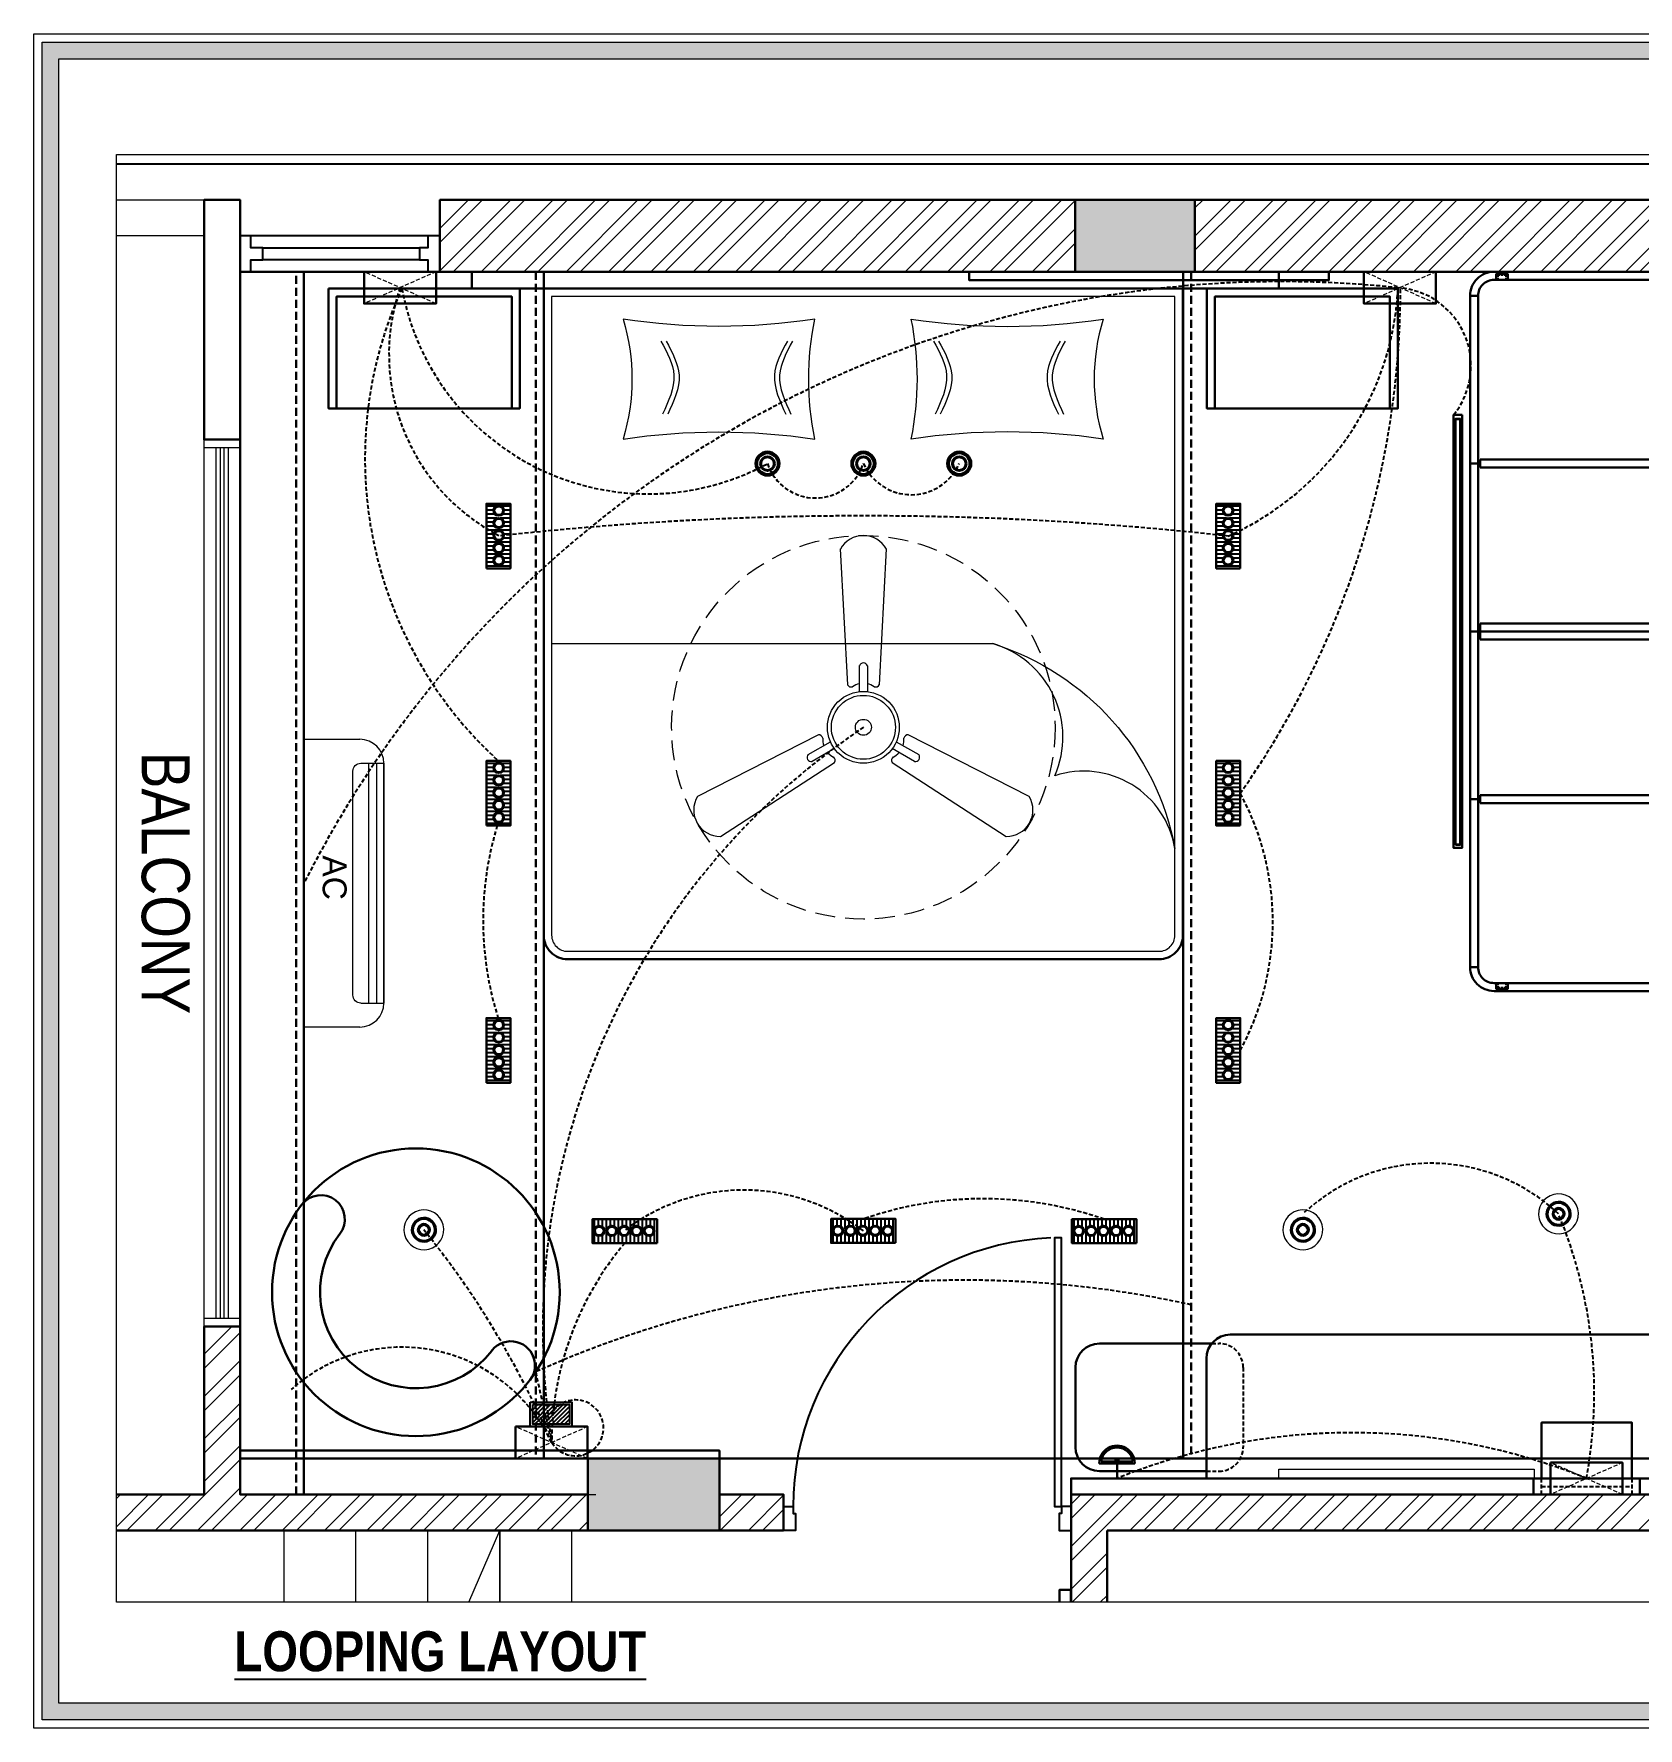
# Model space of a CAD drawing. Header units: millimetres. Extents: x 56222 to 3066687, y -650199 to -121287.
# Drawn here: x 132280.5 to 132481.3, y -184313.9 to -184101.9 of the extents above; entities that cross this region are included whole.
import ezdxf

# ---------------------------------------------------------------- set-up
doc = ezdxf.new("R2010")
doc.units = ezdxf.units.MM
doc.header["$MEASUREMENT"] = 0
for name, pattern in [('ACAD_ISO02W100', [15, 12, -3]), ('DASHED', [0.75, 0.5, -0.25]), ('DASHED2', [0.375, 0.25, -0.125]), ('DASHEDX2', [1.5, 1, -0.5])]:
    doc.linetypes.add(name, pattern=pattern)
for name, color, linetype in [('09ELECTRICAL', 5, 'Continuous'), ('AR DOOR', 40, 'Continuous'), ('AR ELE-5', 134, 'Continuous'), ('AR HATCH-7', 7, 'Continuous')]:
    doc.layers.add(name, color=color, linetype=linetype)
for name, color, linetype, lineweight in [('COLUMN', 1, 'Continuous', 30), ('dim05', 1, 'Continuous', 13), ('Dimension', 10, 'DASHEDX2', 20), ('el', 7, 'Continuous', 20), ('ELEC-wires', 1, 'DASHED2', 13), ('Electrical', 84, 'Continuous', 30), ('ELEVATION', 250, 'Continuous', 9), ('ELEVATION ( SPIRAL STAIR )', 250, 'Continuous', 9), ('FIRST FLOOR', 7, 'Continuous', 9), ('FIRST FLOOR ( DW_RAIL )', 7, 'Continuous', 9), ('FIRST FLOOR ( TEXT )', 7, 'Continuous', 9), ('FIRST FLOOR_( PLine )_', 251, 'Continuous', 30), ('FIRST FLOOR_( STAIR )', 251, 'Continuous', 9), ('FURNITURE', 32, 'Continuous', 9), ('GF FALSE CEILING', 6, 'Continuous', 35), ('Labelling', 1, 'Continuous', 25), ('Looping', 10, 'Continuous', 25), ('Text', 7, 'Continuous', 15), ('XX~SLAB ( BEAM )~ ( DIM )', 7, 'Continuous', 9)]:
    doc.layers.add(name, color=color, linetype=linetype, lineweight=lineweight)
doc.layers.add('XX~SLAB ( PLINE )', color=251, linetype='Continuous', plot=False)
doc.styles.add('KATHA', font='swissc.ttf')
doc.styles.add('style4', font='ARIALN.TTF')
doc.styles.add('TEXT', font='eurr____.ttf')
pattern_1 = [(180, (111369.31973, -197159.96217), (-4e-16, -0.5), [])]
pattern_2 = [(180, (111369.31973, -197192.1487), (-4e-16, -0.5), [])]
pattern_3 = [(180, (111369.31973, -197224.3352), (-4e-16, -0.5), [])]

# ---------------------------------------------------------------- blocks, each defined once
blk = doc.blocks.new('*U18')
for points in [[(0, 0), (0, 1120), (-30, 1120), (-30, 0)], [(40, 0), (0, 0), (0, -30), (-10, -30), (-10, -100), (40, -100)], [(-1160, 0), (-1120, 0), (-1120, -30), (-1110, -30), (-1110, -100), (-1160, -100)]]:
    blk.add_lwpolyline(points, close=True)
at = {"layer": 'AR ELE-5', "linetype": 'ByBlock', "ltscale": 15}
blk.add_arc((1.6, -0.7), 1121.6, 92.37301, 179.96526, dxfattribs=at)
blk = doc.blocks.new('MASTER')
at = {"layer": 'ELEVATION ( SPIRAL STAIR )', "color": 9, "true_color": 0xc7c8ca}
blk.add_lwpolyline([(131511.15, -184212.79), (131511.15, -184213.94), (131479.19, -184213.94), (131479.19, -184212.79)], close=True, dxfattribs=at)
at = {"layer": 'FURNITURE', "color": 9, "lineweight": 30, "true_color": 0xc7c8ca}
for p, q in [((131357.19, -184215.94), (131357.19, -184062.94)), ((131504.12, -184065.94), (131503.12, -184065.94)), ((131504.12, -184086.94), (131503.12, -184086.94)), ((131504.37, -184086.44), (131529.19, -184086.44)), ((131504.37, -184087.44), (131504.37, -184086.44)), ((131504.37, -184087.44), (131529.19, -184087.44)), ((131504.37, -184106.94), (131529.19, -184106.94)), ((131504.37, -184108.94), (131504.37, -184106.94)), ((131504.12, -184107.94), (131503.12, -184107.94)), ((131504.37, -184107.94), (131530.19, -184107.94)), ((131504.37, -184108.94), (131529.19, -184108.94)), ((131504.37, -184128.44), (131529.19, -184128.44)), ((131504.37, -184129.44), (131504.37, -184128.44)), ((131504.12, -184128.94), (131503.12, -184128.94)), ((131504.37, -184129.44), (131529.19, -184129.44)), ((131504.12, -184149.94), (131503.12, -184149.94)), ((131528.69, -184195.94), (131473.12, -184195.94)), ((131456.74, -184197.05), (131470.79, -184197.05)), ((131453.74, -184210.02), (131453.74, -184200.05)), ((131470.12, -184198.94), (131470.12, -184213.94)), ((131470.12, -184213.02), (131456.74, -184213.02))]:
    blk.add_line(p, q, dxfattribs=at)
at = {"layer": 'FURNITURE', "color": 9, "true_color": 0xc7c8ca}
blk.add_line((131388.19, -184109.47), (131443.39, -184109.47), dxfattribs=at)
at = {"layer": 'FURNITURE', "color": 9, "linetype": 'DASHED', "lineweight": 25, "true_color": 0xc7c8ca}
for p, q in [((131470.79, -184197.05), (131471.73, -184197.05)), ((131474.73, -184200.05), (131474.73, -184210.02))]:
    blk.add_line(p, q, dxfattribs=at)
at = {"layer": 'FURNITURE', "linetype": 'DASHED', "lineweight": 25}
blk.add_line((131470.12, -184213.02), (131471.73, -184213.02), dxfattribs=at)
at = {"layer": 'FURNITURE', "color": 9, "lineweight": 30, "true_color": 0xc7c8ca}
for points in [[(131378.19, -184065.04), (131479.19, -184065.04), (131479.19, -184062.94), (131378.19, -184062.94)], [(131440.44, -184062.94), (131485.44, -184062.94), (131485.44, -184063.99), (131440.44, -184063.99)], [(131360.28, -184065.04), (131384.19, -184065.04), (131384.19, -184080.03), (131360.28, -184080.03)], [(131470.19, -184065.04), (131494.1, -184065.04), (131494.1, -184080.03), (131470.19, -184080.03)], [(131528.69, -184213.94), (131453.19, -184213.94), (131453.19, -184215.94), (131530.19, -184215.94), (131530.19, -184213.94), (131530.19, -184213.94), (131530.19, -184152.94), (131528.69, -184152.94)], [(131409.19, -184211.44), (131349.19, -184211.44), (131349.19, -184210.44), (131409.19, -184210.44)], [(131511.08, -184213.94), (131524.38, -184213.94), (131524.38, -184215.94), (131511.08, -184215.94)]]:
    blk.add_lwpolyline(points, close=True, dxfattribs=at)
for points in [[(131503.12, -184065.94), (131503.12, -184149.94, 0.414214), (131506.12, -184152.94), (131530.19, -184152.94), (131530.19, -184062.94), (131506.12, -184062.94, 0.414214)], [(131390.19, -184148.97), (131464.19, -184148.97, 0.414214), (131467.19, -184145.97), (131467.19, -184065.04), (131387.19, -184065.04), (131387.19, -184145.97, 0.414214)]]:
    blk.add_lwpolyline(points, format="xyb", close=True, dxfattribs=at)
blk.add_lwpolyline([(131529.19, -184106.94), (131529.19, -184063.94), (131506.12, -184063.94, 0.414214), (131504.12, -184065.94), (131504.12, -184149.94, 0.414214), (131506.12, -184151.94), (131529.19, -184151.94), (131529.19, -184108.94)], format="xyb", dxfattribs=at)
for points in [[(131361.28, -184080.03), (131361.28, -184066.04), (131383.19, -184066.04), (131383.19, -184080.03)], [(131471.19, -184080.03), (131471.19, -184066.04), (131493.1, -184066.04), (131493.1, -184080.03)], [(131523.38, -184213.94), (131523.38, -184206.94), (131512.08, -184206.94), (131512.08, -184213.94)]]:
    blk.add_lwpolyline(points, dxfattribs=at)
at = {"layer": 'FURNITURE', "color": 9, "true_color": 0xc7c8ca}
for points in [[(131390.19, -184147.97), (131464.19, -184147.97, 0.414214), (131466.19, -184145.97), (131466.19, -184066.04), (131388.19, -184066.04), (131388.19, -184145.97, 0.414214)], [(131451.18, -184125.99, 0.451075), (131443.39, -184109.47, -0.277658), (131466.19, -184135.11, 0.459377), (131451.18, -184125.99)]]:
    blk.add_lwpolyline(points, format="xyb", close=True, dxfattribs=at)
at = {"layer": 'FURNITURE', "color": 9, "true_color": 0xc7c8ca, "elevation": -0.01}
for points in [[(131421.12, -184083.86, -0.100586), (131421.12, -184068.86, -0.075726), (131397.12, -184068.86, -0.148967), (131397.12, -184083.86, -0.074116)], [(131433.2, -184083.86, 0.100586), (131433.2, -184068.86, 0.075726), (131457.2, -184068.86, 0.148967), (131457.2, -184083.86, 0.074116)]]:
    blk.add_lwpolyline(points, format="xyb", close=True, dxfattribs=at)
at = {"layer": 'FURNITURE', "color": 9, "linetype": 'DASHED', "lineweight": 25, "true_color": 0xc7c8ca}
blk.add_lwpolyline([(131512.08, -184213.94), (131523.38, -184213.94), (131523.38, -184215.94), (131512.08, -184215.94)], close=True, dxfattribs=at)
blk.add_lwpolyline([(131512.08, -184214.94), (131523.38, -184214.94)], dxfattribs=at)
at = {"layer": 'FURNITURE', "color": 9, "lineweight": 30, "true_color": 0xc7c8ca}
blk.add_circle((131371.2, -184190.64), 18, dxfattribs=at)
blk.add_circle((131371.2, -184190.64), 18, dxfattribs=at)
for centre, radius, start, end in [((131359.31, -184181.49), 3, 322.4256, 142.4256), ((131371.2, -184190.64), 12, 142.4256, 322.4256), ((131473.12, -184198.94), 3, 90, 180), ((131383.08, -184199.79), 3.02, 314.8302, 148.621), ((131456.74, -184200.05), 3, 90, 180), ((131456.74, -184210.02), 3, 180, 270)]:
    blk.add_arc(centre, radius, start, end, dxfattribs=at)
at = {"layer": 'FURNITURE', "color": 9, "linetype": 'DASHED', "lineweight": 25, "true_color": 0xc7c8ca}
for centre, start, end in [((131471.73, -184200.05), 0, 90), ((131471.73, -184210.02), 270, 0)]:
    blk.add_arc(centre, 3, start, end, dxfattribs=at)
at = {"layer": 'FURNITURE', "color": 9, "true_color": 0xc7c8ca}
for points in [[(131401.86, -184071.6, -0.01), (131402.63, -184073.02, -0.01), (131404.27, -184076.01, -0.01), (131402.82, -184079.13, -0.01), (131402.07, -184080.77, -0.01)], [(131402.51, -184071.6, -0.01), (131403.28, -184073.02, -0.01), (131404.91, -184076.01, -0.01), (131403.47, -184079.13, -0.01), (131402.71, -184080.77, -0.01)], [(131417.7, -184071.6, -0.01), (131416.93, -184073.02, -0.01), (131415.3, -184076.01, -0.01), (131416.74, -184079.13, -0.01), (131417.49, -184080.77, -0.01)], [(131418.34, -184071.6, -0.01), (131417.57, -184073.02, -0.01), (131415.94, -184076.01, -0.01), (131417.38, -184079.13, -0.01), (131418.14, -184080.77, -0.01)], [(131435.98, -184071.6, -0.01), (131436.75, -184073.02, -0.01), (131438.38, -184076.01, -0.01), (131436.94, -184079.13, -0.01), (131436.18, -184080.77, -0.01)], [(131436.62, -184071.6, -0.01), (131437.4, -184073.02, -0.01), (131439.03, -184076.01, -0.01), (131437.59, -184079.13, -0.01), (131436.83, -184080.77, -0.01)], [(131451.82, -184071.6, -0.01), (131451.04, -184073.02, -0.01), (131449.41, -184076.01, -0.01), (131450.85, -184079.13, -0.01), (131451.61, -184080.77, -0.01)], [(131452.46, -184071.6, -0.01), (131451.69, -184073.02, -0.01), (131450.06, -184076.01, -0.01), (131451.5, -184079.13, -0.01), (131452.26, -184080.77, -0.01)]]:
    blk.add_open_spline(points, degree=3, knots=[0, 0, 0, 0, 4.577917, 9.671137, 9.671137, 9.671137, 9.671137], dxfattribs=at)
blk = doc.blocks.new('6616')
at = {"color": 242, "linetype": 'DASHED', "true_color": 0xcd2027}
for p, q in [((386784.79, -36915.77), (386775.78, -36911.78)), ((386784.79, -36911.78), (386775.78, -36915.77))]:
    blk.add_line(p, q, dxfattribs=at)
at = {"layer": 'ELEC-wires', "color": 5, "linetype": 'ByBlock', "lineweight": 30, "ltscale": 4}
blk.add_lwpolyline([(386775.78, -36911.78), (386784.79, -36911.78), (386784.79, -36915.77), (386775.78, -36915.77)], close=True, dxfattribs=at)
blk = doc.blocks.new('FLOOR LT.')
at = {"layer": '09ELECTRICAL'}
h = blk.add_hatch(dxfattribs=at)
h.set_pattern_fill('ANSI31', color=256, scale=6.05916, angle=180, style=0)
h.set_pattern_definition([(225, (8190.6031, -14293.93296), (0.535559115, -0.535559115), [])])
h.paths.add_polyline_path([(0.56, -5.52), (-8.83, -5.52), (-8.83, -0.49), (0.56, -0.49)])
for points in [[(1.17, -6.13), (-9.43, -6.13), (-9.43, 0.12), (1.17, 0.12)], [(0.56, -5.52), (-8.83, -5.52), (-8.83, -0.49), (0.56, -0.49)]]:
    blk.add_lwpolyline(points, close=True, dxfattribs=at)
blk = doc.blocks.new('ac paln')
at = {"layer": 'Electrical', "lineweight": 15}
for p, q in [((389238.69, -37646.36), (389238.69, -37610.34)), ((389238.69, -37610.34), (389245.67, -37610.34)), ((389245.81, -37613.35), (389248.68, -37613.35)), ((389246.82, -37643.35), (389246.82, -37613.35)), ((389247.82, -37643.35), (389247.82, -37613.35)), ((389248.68, -37613.35), (389248.68, -37643.35)), ((389248.68, -37643.35), (389248.68, -37613.35)), ((389244.81, -37642.35), (389244.81, -37614.35)), ((389245.81, -37643.35), (389248.68, -37643.35)), ((389248.68, -37643.35), (389248.68, -37643.35)), ((389245.67, -37646.36), (389238.69, -37646.36))]:
    blk.add_line(p, q, dxfattribs=at)
for centre, start, end in [((389245.67, -37613.35), 0, 90), ((389245.67, -37643.35), 270, 0)]:
    blk.add_arc(centre, 3.01, start, end, dxfattribs=at)
at = {"layer": 'Electrical', "lineweight": 15, "extrusion": (0, 0, -1)}
for centre, start_param, end_param in [((389245.81, -37614.35), -0.785398, 0.785398), ((389245.81, -37642.35), 3.926991, 5.497787)]:
    blk.add_ellipse(centre, major_axis=(-0.71, 0.71), ratio=1, start_param=start_param, end_param=end_param, dxfattribs=at)
at = {"layer": 'Text', "style": 'TEXT'}
blk.add_text('AC', height=3, rotation=270, dxfattribs=at).set_placement((389241.02, -37624.87))
blk = doc.blocks.new('A$C2E9001B6')
at = {"layer": 'Electrical', "ltscale": 10}
for p, q in [((0, 5), (5.83, 5)), ((0.21, 2.71), (5.62, 2.71)), ((2.92, 2.71), (2.92, 5)), ((0.51, 2.42), (5.32, 2.42))]:
    blk.add_line(p, q, dxfattribs=at)
at = {"layer": 'Electrical', "ltscale": 10, "extrusion": (0, 0, -1)}
for centre, major_axis, start_param, end_param in [((2.92, 2.71), (-1.91, 1.91), 2.356194, 5.497787), ((2.92, 2.71), (1.71, 1.71), 0.902965, 3.809424), ((2.92, 2.43), (-0.223, 0.223), 2.378522, 5.47546)]:
    blk.add_ellipse(centre, major_axis=major_axis, ratio=1, start_param=start_param, end_param=end_param, dxfattribs=at)
blk = doc.blocks.new('asaasd')
at = {"layer": 'Electrical', "color": 5, "lineweight": 5, "ltscale": 8}
blk.add_ellipse((4539.27, 3683.15), major_axis=(1.69, -1.84), ratio=1, start_param=-0.785398, end_param=5.497787, dxfattribs=at)
at = {"layer": 'Electrical', "color": 5, "ltscale": 8}
for major_axis, start_param, end_param in [((1.02, -1.1), -0.785398, 5.497787), ((-1.01, -0.93), 0.785398, 7.068583), ((-0.544, -0.501), 0.785398, 7.068583), ((-0.453, -0.417), 0.785398, 7.068583)]:
    blk.add_ellipse((4539.27, 3683.15), major_axis=major_axis, ratio=1, start_param=start_param, end_param=end_param, dxfattribs=at)

msp = doc.modelspace()

# ---------------------------------------------------------------- hatches: boundary and pattern name
at = {"layer": 'AR HATCH-7', "lineweight": 9, "true_color": 0x939598}
h = msp.add_hatch(dxfattribs=at)
h.set_pattern_fill('ANSI32', color=252, scale=10)
h.set_pattern_definition([(45, (1257.8727, -904.875), (-2.65165043, 2.65165043), []), (45, (1259.6404, -904.875), (-2.65165043, 2.65165043), [])])
h.paths.add_polyline_path([(132491.83, -184268.16), (132487.33, -184268.16), (132487.33, -184282.66), (132487.33, -184284.66), (132410.33, -184284.66), (132410.33, -184298.15), (132414.83, -184298.15), (132414.83, -184289.16), (132487.33, -184289.16), (132487.33, -184298.15), (132491.83, -184298.15), (132491.83, -184289.16)])
h.paths.add_polyline_path([(132410.83, -184122.66), (132331.33, -184122.66), (132331.33, -184131.66), (132410.83, -184131.66)])
h.paths.add_polyline_path([(132491.83, -184122.66), (132487.33, -184122.66), (132425.83, -184122.66), (132425.83, -184131.66), (132442.57, -184131.66), (132487.33, -184131.66), (132487.33, -184221.66), (132487.33, -184224.66), (132489.83, -184224.66), (132491.83, -184224.66)])
h.paths.add_polyline_path([(132491.83, -184253.16), (132491.83, -184252.66), (132487.33, -184252.66), (132487.33, -184268.16), (132491.83, -184268.16)])
h.paths.add_polyline_path([(132306.33, -184263.66), (132301.83, -184263.66), (132301.83, -184284.66), (132290.85, -184284.66), (132290.85, -184289.16), (132349.83, -184289.16), (132349.83, -184284.66), (132306.33, -184284.66)])
h.paths.add_polyline_path([(132350.83, -184284.66), (132350.83, -184289.16)], flags=17)
h.paths.add_polyline_path([(132366.33, -184284.66), (132366.33, -184289.16), (132374.33, -184289.16), (132374.33, -184286.16), (132374.33, -184284.66)])
at = {"layer": 'AR HATCH-7', "lineweight": 15, "true_color": 0x939598}
h = msp.add_hatch(dxfattribs=at)
h.set_pattern_fill('AR-CONC', color=252, angle=45)
h.set_pattern_definition([(95, (1257.8727, -68.716), (5.51551999, 4.62807079), [0.75, -8.25]), (40, (1257.873, -68.716), (-6.29992167, 4.3376815), [0.6, -6.6]), (145.4514445, (1258.332, -68.3305), (-0.78440164, 8.96575221), [0.63740192, -7.01142112]), (91.1842, (1256.4584, -67.302), (8.71693388, 6.37613776), [1.125, -12.375]), (141.6356355, (1257.185, -66.771), (-0.2790007, 13.4971167), [0.9561034, -10.5171376]), (36.184164, (1256.458, -67.302), (-0.2790007, 13.4971167), [0.9, -9.9]), (66, (1257.519, -66.9484), (7.06771572, 1.37382476), [0.75, -8.25]), (11, (1257.519, -66.9484), (-3.40708593, 6.84808435), [0.6, -6.6]), (116.4514447, (1258.108, -66.834), (3.66062975, 8.22190906), [0.6374019, -7.01142112]), (82.5, (1257.8727, -68.7162), (-2.267931853, 2.439898176), [0, -6.52, 0, -6.7, 0, -6.625]), (52.5, (1257.8727, -68.716), (-0.92872942, 4.6490945), [0, -3.82, 0, -6.37, 0, -2.525]), (12.5, (1256.2958, -70.293), (3.934181673, 3.615207618), [0, -2.5, 0, -7.8, 0, -10.35]), (2.5, (1255.5887, -71), (3.41589983, 4.83159807), [0, -3.25, 0, -5.18, 0, -7.35])])
h.paths.add_polyline_path([(132366.33, -184280.16), (132349.83, -184280.16), (132349.83, -184289.16), (132366.33, -184289.16)])
h.paths.add_polyline_path([(132425.83, -184122.66), (132410.83, -184122.66), (132410.83, -184131.66), (132425.83, -184131.66)])
at = {"layer": 'Dimension', "linetype": 'Continuous', "true_color": 0xd39e00}
h = msp.add_hatch(color=42, dxfattribs=at)
h.paths.add_polyline_path([(132281.57, -184102.93), (132281.57, -184312.85), (132579.81, -184312.85), (132579.81, -184102.93)])
h.paths.add_polyline_path([(132283.66, -184105.02), (132577.71, -184105.02), (132577.71, -184310.76), (132283.66, -184310.76)], flags=16)
at = {"layer": 'Electrical', "lineweight": 25, "true_color": 0x000000}
h = msp.add_hatch(dxfattribs=at)
h.set_pattern_fill('ANSI31', color=18, scale=4, angle=135)
h.set_pattern_definition(pattern_1)
h.paths.add_polyline_path([(132337.16, -184166.44), (132338.21, -184167.31, -0.675401), (132339.35, -184167.77, -0.15536), (132339.23, -184168.15), (132339.98, -184168.77), (132340.16, -184168.77), (132340.16, -184160.68), (132337.16, -184160.68)])
h.paths.add_polyline_path([(132338.02, -184161.54, -1), (132339.35, -184161.54, -1)], flags=16)
h.paths.add_polyline_path([(132339.35, -184163.1, -1), (132338.02, -184163.1, -1)], flags=16)
h.paths.add_polyline_path([(132338.16, -184161.54, -1), (132339.22, -184161.54, -1)], flags=0)
h.paths.add_polyline_path([(132339.22, -184163.1, -1), (132338.16, -184163.1, -1)], flags=0)
h.paths.add_polyline_path([(132339.35, -184164.66, -1), (132338.02, -184164.66, -1)], flags=16)
h.paths.add_polyline_path([(132339.22, -184164.66, -1), (132338.16, -184164.66, -1)], flags=0)
h.paths.add_polyline_path([(132339.35, -184166.21, -1), (132338.02, -184166.21, -1)], flags=16)
h.paths.add_polyline_path([(132339.22, -184166.21, -1), (132338.16, -184166.21, -1)], flags=0)
h.paths.add_polyline_path([(132338.21, -184167.31), (132337.16, -184166.44), (132337.16, -184168.77), (132339.98, -184168.77), (132339.23, -184168.15, -0.731062), (132338.02, -184167.77, -0.193744)], flags=17)
h = msp.add_hatch(dxfattribs=at)
h.set_pattern_fill('ANSI31', color=18, scale=4, angle=135)
h.set_pattern_definition(pattern_1)
h.paths.add_polyline_path([(132431.49, -184166.44), (132430.44, -184167.31, 0.675401), (132429.3, -184167.77, 0.15536), (132429.43, -184168.15), (132428.68, -184168.77), (132428.49, -184168.77), (132428.49, -184160.68), (132431.49, -184160.68)])
h.paths.add_polyline_path([(132430.63, -184161.54, 1), (132429.3, -184161.54, 1)], flags=16)
h.paths.add_polyline_path([(132429.3, -184163.1, 1), (132430.63, -184163.1, 1)], flags=16)
h.paths.add_polyline_path([(132430.5, -184161.54, 1), (132429.44, -184161.54, 1)], flags=0)
h.paths.add_polyline_path([(132429.44, -184163.1, 1), (132430.5, -184163.1, 1)], flags=0)
h.paths.add_polyline_path([(132429.3, -184164.66, 1), (132430.63, -184164.66, 1)], flags=16)
h.paths.add_polyline_path([(132429.44, -184164.66, 1), (132430.5, -184164.66, 1)], flags=0)
h.paths.add_polyline_path([(132429.3, -184166.21, 1), (132430.63, -184166.21, 1)], flags=16)
h.paths.add_polyline_path([(132429.44, -184166.21, 1), (132430.5, -184166.21, 1)], flags=0)
h.paths.add_polyline_path([(132430.44, -184167.31), (132431.49, -184166.44), (132431.49, -184168.77), (132428.68, -184168.77), (132429.43, -184168.15, 0.731062), (132430.63, -184167.77, 0.193744)], flags=17)
h = msp.add_hatch(dxfattribs=at)
h.set_pattern_fill('ANSI31', color=18, scale=4, angle=135)
h.set_pattern_definition(pattern_2)
h.paths.add_polyline_path([(132337.16, -184198.63), (132338.21, -184199.49, -0.675401), (132339.35, -184199.95, -0.15536), (132339.23, -184200.34), (132339.98, -184200.96), (132340.16, -184200.96), (132340.16, -184192.87), (132337.16, -184192.87)])
h.paths.add_polyline_path([(132338.02, -184193.73, -1), (132339.35, -184193.73, -1)], flags=16)
h.paths.add_polyline_path([(132339.35, -184195.29, -1), (132338.02, -184195.29, -1)], flags=16)
h.paths.add_polyline_path([(132338.16, -184193.73, -1), (132339.22, -184193.73, -1)], flags=0)
h.paths.add_polyline_path([(132339.22, -184195.29, -1), (132338.16, -184195.29, -1)], flags=0)
h.paths.add_polyline_path([(132339.35, -184196.84, -1), (132338.02, -184196.84, -1)], flags=16)
h.paths.add_polyline_path([(132339.22, -184196.84, -1), (132338.16, -184196.84, -1)], flags=0)
h.paths.add_polyline_path([(132339.35, -184198.4, -1), (132338.02, -184198.4, -1)], flags=16)
h.paths.add_polyline_path([(132339.22, -184198.4, -1), (132338.16, -184198.4, -1)], flags=0)
h.paths.add_polyline_path([(132338.21, -184199.49), (132337.16, -184198.63), (132337.16, -184200.96), (132339.98, -184200.96), (132339.23, -184200.34, -0.731062), (132338.02, -184199.95, -0.193744)], flags=17)
h = msp.add_hatch(dxfattribs=at)
h.set_pattern_fill('ANSI31', color=18, scale=4, angle=135)
h.set_pattern_definition(pattern_2)
h.paths.add_polyline_path([(132431.49, -184198.63), (132430.44, -184199.49, 0.675401), (132429.3, -184199.95, 0.15536), (132429.43, -184200.34), (132428.68, -184200.96), (132428.49, -184200.96), (132428.49, -184192.87), (132431.49, -184192.87)])
h.paths.add_polyline_path([(132430.63, -184193.73, 1), (132429.3, -184193.73, 1)], flags=16)
h.paths.add_polyline_path([(132429.3, -184195.29, 1), (132430.63, -184195.29, 1)], flags=16)
h.paths.add_polyline_path([(132430.5, -184193.73, 1), (132429.44, -184193.73, 1)], flags=0)
h.paths.add_polyline_path([(132429.44, -184195.29, 1), (132430.5, -184195.29, 1)], flags=0)
h.paths.add_polyline_path([(132429.3, -184196.84, 1), (132430.63, -184196.84, 1)], flags=16)
h.paths.add_polyline_path([(132429.44, -184196.84, 1), (132430.5, -184196.84, 1)], flags=0)
h.paths.add_polyline_path([(132429.3, -184198.4, 1), (132430.63, -184198.4, 1)], flags=16)
h.paths.add_polyline_path([(132429.44, -184198.4, 1), (132430.5, -184198.4, 1)], flags=0)
h.paths.add_polyline_path([(132430.44, -184199.49), (132431.49, -184198.63), (132431.49, -184200.96), (132428.68, -184200.96), (132429.43, -184200.34, 0.731062), (132430.63, -184199.95, 0.193744)], flags=17)
h = msp.add_hatch(dxfattribs=at)
h.set_pattern_fill('ANSI31', color=18, scale=4, angle=135)
h.set_pattern_definition(pattern_3)
h.paths.add_polyline_path([(132337.16, -184230.81), (132338.21, -184231.68, -0.675401), (132339.35, -184232.14, -0.15536), (132339.23, -184232.52), (132339.98, -184233.14), (132340.16, -184233.14), (132340.16, -184225.05), (132337.16, -184225.05)])
h.paths.add_polyline_path([(132338.02, -184225.92, -1), (132339.35, -184225.92, -1)], flags=16)
h.paths.add_polyline_path([(132339.35, -184227.47, -1), (132338.02, -184227.47, -1)], flags=16)
h.paths.add_polyline_path([(132338.16, -184225.92, -1), (132339.22, -184225.92, -1)], flags=0)
h.paths.add_polyline_path([(132339.22, -184227.47, -1), (132338.16, -184227.47, -1)], flags=0)
h.paths.add_polyline_path([(132339.35, -184229.03, -1), (132338.02, -184229.03, -1)], flags=16)
h.paths.add_polyline_path([(132339.22, -184229.03, -1), (132338.16, -184229.03, -1)], flags=0)
h.paths.add_polyline_path([(132339.35, -184230.58, -1), (132338.02, -184230.58, -1)], flags=16)
h.paths.add_polyline_path([(132339.22, -184230.58, -1), (132338.16, -184230.58, -1)], flags=0)
h.paths.add_polyline_path([(132338.21, -184231.68), (132337.16, -184230.81), (132337.16, -184233.14), (132339.98, -184233.14), (132339.23, -184232.52, -0.731062), (132338.02, -184232.14, -0.193744)], flags=17)
h = msp.add_hatch(dxfattribs=at)
h.set_pattern_fill('ANSI31', color=18, scale=4, angle=135)
h.set_pattern_definition(pattern_3)
h.paths.add_polyline_path([(132431.49, -184230.81), (132430.44, -184231.68, 0.675401), (132429.3, -184232.14, 0.15536), (132429.43, -184232.52), (132428.68, -184233.14), (132428.49, -184233.14), (132428.49, -184225.05), (132431.49, -184225.05)])
h.paths.add_polyline_path([(132430.63, -184225.92, 1), (132429.3, -184225.92, 1)], flags=16)
h.paths.add_polyline_path([(132429.3, -184227.47, 1), (132430.63, -184227.47, 1)], flags=16)
h.paths.add_polyline_path([(132430.5, -184225.92, 1), (132429.44, -184225.92, 1)], flags=0)
h.paths.add_polyline_path([(132429.44, -184227.47, 1), (132430.5, -184227.47, 1)], flags=0)
h.paths.add_polyline_path([(132429.3, -184229.03, 1), (132430.63, -184229.03, 1)], flags=16)
h.paths.add_polyline_path([(132429.44, -184229.03, 1), (132430.5, -184229.03, 1)], flags=0)
h.paths.add_polyline_path([(132429.3, -184230.58, 1), (132430.63, -184230.58, 1)], flags=16)
h.paths.add_polyline_path([(132429.44, -184230.58, 1), (132430.5, -184230.58, 1)], flags=0)
h.paths.add_polyline_path([(132430.44, -184231.68), (132431.49, -184230.81), (132431.49, -184233.14), (132428.68, -184233.14), (132429.43, -184232.52, 0.731062), (132430.63, -184232.14, 0.193744)], flags=17)
h = msp.add_hatch(dxfattribs=at)
h.set_pattern_fill('ANSI31', color=18, scale=4, angle=225)
h.set_pattern_definition([(270, (145349.70097, -205221.0498), (0.5, -5e-16), [])])
h.paths.add_polyline_path([(132356.18, -184253.21), (132357.05, -184252.16, -0.675401), (132357.51, -184251.02, -0.15536), (132357.89, -184251.14), (132358.51, -184250.39), (132358.51, -184250.21), (132350.42, -184250.21), (132350.42, -184253.21)])
h.paths.add_polyline_path([(132351.28, -184252.35, -1), (132351.28, -184251.02, -1)], flags=16)
h.paths.add_polyline_path([(132352.84, -184251.02, -1), (132352.84, -184252.35, -1)], flags=16)
h.paths.add_polyline_path([(132351.28, -184252.21, -1), (132351.28, -184251.15, -1)], flags=0)
h.paths.add_polyline_path([(132352.84, -184251.15, -1), (132352.84, -184252.21, -1)], flags=0)
h.paths.add_polyline_path([(132354.39, -184251.02, -1), (132354.39, -184252.35, -1)], flags=16)
h.paths.add_polyline_path([(132354.39, -184251.15, -1), (132354.39, -184252.21, -1)], flags=0)
h.paths.add_polyline_path([(132355.95, -184251.02, -1), (132355.95, -184252.35, -1)], flags=16)
h.paths.add_polyline_path([(132355.95, -184251.15, -1), (132355.95, -184252.21, -1)], flags=0)
h.paths.add_polyline_path([(132357.05, -184252.16), (132356.18, -184253.21), (132358.51, -184253.21), (132358.51, -184250.39), (132357.89, -184251.14, -0.731062), (132357.51, -184252.35, -0.193744)], flags=17)
h = msp.add_hatch(dxfattribs=at)
h.set_pattern_fill('ANSI31', color=18, scale=4, angle=225)
h.set_pattern_definition([(270, (145379.56277, -205221.0222), (0.5, -5e-16), [])])
h.paths.add_polyline_path([(132386.04, -184253.18), (132386.91, -184252.13, -0.675401), (132387.37, -184250.99, -0.15536), (132387.75, -184251.12), (132388.37, -184250.37), (132388.37, -184250.18), (132380.28, -184250.18), (132380.28, -184253.18)])
h.paths.add_polyline_path([(132381.15, -184252.32, -1), (132381.15, -184250.99, -1)], flags=16)
h.paths.add_polyline_path([(132382.7, -184250.99, -1), (132382.7, -184252.32, -1)], flags=16)
h.paths.add_polyline_path([(132381.15, -184252.19, -1), (132381.15, -184251.13, -1)], flags=0)
h.paths.add_polyline_path([(132382.7, -184251.13, -1), (132382.7, -184252.19, -1)], flags=0)
h.paths.add_polyline_path([(132384.26, -184250.99, -1), (132384.26, -184252.32, -1)], flags=16)
h.paths.add_polyline_path([(132384.26, -184251.13, -1), (132384.26, -184252.19, -1)], flags=0)
h.paths.add_polyline_path([(132385.81, -184250.99, -1), (132385.81, -184252.32, -1)], flags=16)
h.paths.add_polyline_path([(132385.81, -184251.13, -1), (132385.81, -184252.19, -1)], flags=0)
h.paths.add_polyline_path([(132386.91, -184252.13), (132386.04, -184253.18), (132388.37, -184253.18), (132388.37, -184250.37), (132387.75, -184251.12, -0.731062), (132387.37, -184252.32, -0.193744)], flags=17)
h = msp.add_hatch(dxfattribs=at)
h.set_pattern_fill('ANSI31', color=18, scale=4, angle=225)
h.set_pattern_definition([(270, (145409.70097, -205221.0498), (0.5, -5e-16), [])])
h.paths.add_polyline_path([(132416.18, -184253.21), (132417.05, -184252.16, -0.675401), (132417.51, -184251.02, -0.15536), (132417.89, -184251.14), (132418.51, -184250.39), (132418.51, -184250.21), (132410.42, -184250.21), (132410.42, -184253.21)])
h.paths.add_polyline_path([(132411.28, -184252.35, -1), (132411.28, -184251.02, -1)], flags=16)
h.paths.add_polyline_path([(132412.84, -184251.02, -1), (132412.84, -184252.35, -1)], flags=16)
h.paths.add_polyline_path([(132411.28, -184252.21, -1), (132411.28, -184251.15, -1)], flags=0)
h.paths.add_polyline_path([(132412.84, -184251.15, -1), (132412.84, -184252.21, -1)], flags=0)
h.paths.add_polyline_path([(132414.39, -184251.02, -1), (132414.39, -184252.35, -1)], flags=16)
h.paths.add_polyline_path([(132414.39, -184251.15, -1), (132414.39, -184252.21, -1)], flags=0)
h.paths.add_polyline_path([(132415.95, -184251.02, -1), (132415.95, -184252.35, -1)], flags=16)
h.paths.add_polyline_path([(132415.95, -184251.15, -1), (132415.95, -184252.21, -1)], flags=0)
h.paths.add_polyline_path([(132417.05, -184252.16), (132416.18, -184253.21), (132418.51, -184253.21), (132418.51, -184250.39), (132417.89, -184251.14, -0.731062), (132417.51, -184252.35, -0.193744)], flags=17)

# ---------------------------------------------------------------- linework, layer by layer
at = {"layer": 'COLUMN'}
for points in [[(132425.83, -184122.66), (132425.83, -184131.66), (132410.83, -184131.66), (132410.83, -184122.66)], [(132366.33, -184280.16), (132366.33, -184289.16), (132349.83, -184289.16), (132349.83, -184280.16)]]:
    msp.add_lwpolyline(points, close=True, dxfattribs=at)
at = {"layer": 'Dimension', "color": 42, "linetype": 'Continuous', "true_color": 0xd39e00}
for points in [[(132280.52, -184101.88), (132580.85, -184101.88), (132580.85, -184313.9), (132280.52, -184313.9)], [(132281.57, -184102.93), (132579.81, -184102.93), (132579.81, -184312.85), (132281.57, -184312.85)], [(132283.66, -184105.02), (132577.71, -184105.02), (132577.71, -184310.76), (132283.66, -184310.76)]]:
    msp.add_lwpolyline(points, close=True, dxfattribs=at)
at = {"layer": 'Electrical', "lineweight": 15, "ltscale": 20}
for p, q in [((132381.44, -184166.34), (132382.33, -184183.33)), ((132386.33, -184183.33), (132387.21, -184166.34)), ((132383.83, -184184.18), (132383.83, -184180.94)), ((132384.83, -184180.97), (132384.83, -184184.18)), ((132378.72, -184189.59), (132363.56, -184197.31)), ((132405.09, -184197.31), (132389.94, -184189.59)), ((132377.42, -184192.07), (132380.2, -184190.46)), ((132380.7, -184191.33), (132377.9, -184192.95)), ((132390.73, -184192.93), (132387.95, -184191.33)), ((132388.45, -184190.46), (132391.25, -184192.08)), ((132366.44, -184202.31), (132380.72, -184193.05)), ((132387.94, -184193.05), (132402.21, -184202.31))]:
    msp.add_line(p, q, dxfattribs=at)
at = {"layer": 'Electrical', "color": 7, "lineweight": 30}
msp.add_lwpolyline([(132459.25, -184149.55), (132459.25, -184203.76), (132458.19, -184203.76), (132458.19, -184149.55)], close=True, dxfattribs=at)
at = {"layer": 'Electrical', "color": 175, "lineweight": 30, "ltscale": 8, "true_color": 0x4554a5}
for points in [[(132458.42, -184203.36), (132459.04, -184203.36), (132459.04, -184150.07), (132458.42, -184150.07)], [(132458.44, -184203.34), (132459.02, -184203.34), (132459.02, -184150.08), (132458.44, -184150.08)]]:
    msp.add_lwpolyline(points, close=True, dxfattribs=at)
at = {"layer": 'Electrical', "color": 240, "true_color": 0xed1f24}
for points in [[(132337.16, -184168.77), (132337.16, -184160.68), (132340.16, -184160.68), (132340.16, -184168.77)], [(132431.49, -184168.77), (132431.49, -184160.68), (132428.49, -184160.68), (132428.49, -184168.77)], [(132337.16, -184200.96), (132337.16, -184192.87), (132340.16, -184192.87), (132340.16, -184200.96)], [(132431.49, -184200.96), (132431.49, -184192.87), (132428.49, -184192.87), (132428.49, -184200.96)], [(132337.16, -184233.14), (132337.16, -184225.05), (132340.16, -184225.05), (132340.16, -184233.14)], [(132431.49, -184233.14), (132431.49, -184225.05), (132428.49, -184225.05), (132428.49, -184233.14)], [(132358.51, -184253.21), (132350.42, -184253.21), (132350.42, -184250.21), (132358.51, -184250.21)], [(132388.37, -184253.18), (132380.28, -184253.18), (132380.28, -184250.18), (132388.37, -184250.18)], [(132418.51, -184253.21), (132410.42, -184253.21), (132410.42, -184250.21), (132418.51, -184250.21)]]:
    msp.add_lwpolyline(points, close=True, dxfattribs=at)
at = {"layer": 'Electrical', "color": 18, "ltscale": 8, "true_color": 0x000000}
for centre, radius in [((132372.33, -184155.66), 1.5), ((132384.33, -184155.66), 1.5), ((132396.33, -184155.66), 1.5), ((132372.33, -184155.66), 1.3), ((132372.33, -184155.66), 0.904), ((132372.33, -184155.66), 0.804), ((132384.33, -184155.66), 1.3), ((132384.33, -184155.66), 0.904), ((132384.33, -184155.66), 0.804), ((132396.33, -184155.66), 1.3), ((132396.33, -184155.66), 0.904), ((132396.33, -184155.66), 0.804)]:
    msp.add_circle(centre, radius, dxfattribs=at)
at = {"layer": 'Electrical', "color": 18, "lineweight": 25, "true_color": 0x000000}
for centre, radius in [((132338.69, -184161.54), 0.662), ((132338.69, -184163.1), 0.662), ((132338.69, -184161.54), 0.53), ((132338.69, -184163.1), 0.53), ((132429.97, -184161.54), 0.662), ((132429.97, -184163.1), 0.662), ((132429.97, -184161.54), 0.53), ((132429.97, -184163.1), 0.53), ((132338.69, -184164.66), 0.662), ((132338.69, -184164.66), 0.53), ((132429.97, -184164.66), 0.662), ((132429.97, -184164.66), 0.53), ((132338.69, -184166.21), 0.662), ((132338.69, -184166.21), 0.53), ((132429.97, -184166.21), 0.662), ((132429.97, -184166.21), 0.53), ((132338.69, -184167.77), 0.662), ((132338.69, -184167.77), 0.53), ((132429.97, -184167.77), 0.662), ((132429.97, -184167.77), 0.53), ((132338.69, -184193.73), 0.662), ((132338.69, -184193.73), 0.53), ((132429.97, -184193.73), 0.662), ((132429.97, -184193.73), 0.53), ((132338.69, -184195.29), 0.662), ((132338.69, -184196.84), 0.662), ((132338.69, -184195.29), 0.53), ((132338.69, -184196.84), 0.53), ((132429.97, -184195.29), 0.662), ((132429.97, -184196.84), 0.662), ((132429.97, -184195.29), 0.53), ((132429.97, -184196.84), 0.53), ((132338.69, -184198.4), 0.662), ((132338.69, -184198.4), 0.53), ((132429.97, -184198.4), 0.662), ((132429.97, -184198.4), 0.53), ((132338.69, -184199.95), 0.662), ((132338.69, -184199.95), 0.53), ((132429.97, -184199.95), 0.662), ((132429.97, -184199.95), 0.53), ((132338.69, -184225.92), 0.662), ((132338.69, -184225.92), 0.53), ((132429.97, -184225.92), 0.662), ((132429.97, -184225.92), 0.53), ((132338.69, -184227.47), 0.662), ((132338.69, -184229.03), 0.662), ((132338.69, -184227.47), 0.53), ((132429.97, -184227.47), 0.662), ((132429.97, -184229.03), 0.662), ((132429.97, -184227.47), 0.53), ((132338.69, -184230.58), 0.662), ((132338.69, -184229.03), 0.53), ((132338.69, -184230.58), 0.53), ((132429.97, -184230.58), 0.662), ((132429.97, -184229.03), 0.53), ((132429.97, -184230.58), 0.53), ((132338.69, -184232.14), 0.662), ((132338.69, -184232.14), 0.53), ((132429.97, -184232.14), 0.662), ((132429.97, -184232.14), 0.53), ((132351.28, -184251.68), 0.662), ((132351.28, -184251.68), 0.53), ((132352.84, -184251.68), 0.662), ((132352.84, -184251.68), 0.53), ((132354.39, -184251.68), 0.662), ((132354.39, -184251.68), 0.53), ((132355.95, -184251.68), 0.662), ((132355.95, -184251.68), 0.53), ((132357.51, -184251.68), 0.662), ((132357.51, -184251.68), 0.53), ((132381.15, -184251.66), 0.662), ((132381.15, -184251.66), 0.53), ((132382.7, -184251.66), 0.662), ((132382.7, -184251.66), 0.53), ((132384.26, -184251.66), 0.662), ((132384.26, -184251.66), 0.53), ((132385.81, -184251.66), 0.662), ((132385.81, -184251.66), 0.53), ((132387.37, -184251.66), 0.662), ((132387.37, -184251.66), 0.53), ((132411.28, -184251.68), 0.662), ((132411.28, -184251.68), 0.53), ((132412.84, -184251.68), 0.662), ((132412.84, -184251.68), 0.53), ((132414.39, -184251.68), 0.662), ((132414.39, -184251.68), 0.53), ((132415.95, -184251.68), 0.662), ((132415.95, -184251.68), 0.53), ((132417.51, -184251.68), 0.662), ((132417.51, -184251.68), 0.53)]:
    msp.add_circle(centre, radius, dxfattribs=at)
at = {"layer": 'Electrical', "linetype": 'DASHED', "lineweight": 15, "ltscale": 5}
msp.add_circle((132384.33, -184188.66), 24, dxfattribs=at)
at = {"layer": 'Electrical', "lineweight": 15, "ltscale": 20}
for centre, major_axis, start_param, end_param in [((132384.33, -184167.97), (2.34, 2.34), -0.272136, 1.842967), ((132384.32, -184181.14), (0.376, 0.376), -0.465536, 1.983618), ((132384.33, -184188.66), (3.18, -3.18), 3.14161, 9.424795), ((132382.8, -184183.07), (0.382, 0.382), 2.863014, 4.257784), ((132384.33, -184185.58), (1.71, -1.71), 2.565057, 2.951308), ((132384.33, -184185.58), (1.71, 1.71), 0.19032, 0.57657), ((132385.85, -184183.07), (0.382, -0.382), 5.167028, 6.561799), ((132384.33, -184188.66), (2.83, -2.83), 1.749190548672175e-05, 6.283202799085073), ((132384.33, -184188.66), (0.707, 0.707), 1.570814, 7.853999), ((132378.72, -184190.13), (0.382, -0.382), 0.978238, 2.373008), ((132381.66, -184190.2), (1.71, -1.71), 3.855511, 4.241762), ((132386.99, -184190.2), (1.71, 1.71), 5.183051, 5.569301), ((132389.93, -184190.13), (0.382, -0.382), 2.339416, 3.734186), ((132377.82, -184192.42), (0.376, -0.376), 3.199655, 5.648809), ((132381.66, -184190.2), (1.71, -1.71), 4.659452, 5.045703), ((132386.99, -184190.2), (1.71, 1.71), 4.37911, 4.765361), ((132390.84, -184192.41), (0.376, 0.376), 3.723254, 6.172408), ((132380.25, -184192.77), (0.382, 0.382), -1.325776, 0.068994), ((132388.4, -184192.77), (0.382, -0.382), 3.072633, 4.467404), ((132366.41, -184199), (2.34, -2.34), 3.393055, 5.508159), ((132402.24, -184199), (2.34, -2.34), 5.48745, 7.602554)]:
    msp.add_ellipse(centre, major_axis=major_axis, ratio=1, start_param=start_param, end_param=end_param, dxfattribs=at)
at = {"layer": 'ELEVATION', "lineweight": 0}
msp.add_lwpolyline([(132496.95, -184116.98), (132496.95, -184298.15), (132290.85, -184298.15), (132290.85, -184116.98)], close=True, dxfattribs=at)
at = {"layer": 'FIRST FLOOR'}
for p, q in [((132301.83, -184284.66), (132301.83, -184122.66)), ((132331.33, -184122.66), (132331.33, -184131.66)), ((132306.33, -184131.66), (132487.33, -184131.66)), ((132306.33, -184152.66), (132306.33, -184131.66)), ((132306.33, -184152.66), (132301.83, -184152.66)), ((132306.33, -184263.66), (132301.83, -184263.66)), ((132306.33, -184284.66), (132306.33, -184263.66)), ((132290.85, -184284.66), (132301.83, -184284.66)), ((132306.33, -184284.66), (132350.83, -184284.66)), ((132487.33, -184284.66), (132410.33, -184284.66)), ((132410.33, -184284.66), (132410.33, -184298.15)), ((132290.85, -184289.16), (132374.33, -184289.16)), ((132487.33, -184289.16), (132414.83, -184289.16)), ((132414.83, -184289.16), (132414.83, -184298.15))]:
    msp.add_line(p, q, dxfattribs=at)
at = {"layer": 'FIRST FLOOR', "ltscale": 0.7}
msp.add_lwpolyline([(132290.85, -184118.16), (132496.95, -184118.16)], dxfattribs=at)
at = {"layer": 'FIRST FLOOR'}
msp.add_lwpolyline([(132290.85, -184122.66), (132301.83, -184122.66), (132301.83, -184127.16), (132290.85, -184127.16)], dxfattribs=at)
at = {"layer": 'FIRST FLOOR', "color": 1, "linetype": 'ACAD_ISO02W100', "ltscale": 0.7}
msp.add_lwpolyline([(132290.85, -184122.66), (132301.83, -184122.66)], dxfattribs=at)
at = {"layer": 'FIRST FLOOR ( DW_RAIL )'}
for points in [[(132301.83, -184153.66), (132306.33, -184153.66)], [(132306.33, -184262.66), (132301.83, -184262.66)]]:
    msp.add_lwpolyline(points, dxfattribs=at)
for points in [[(132303.83, -184153.66), (132303.83, -184262.66), (132303.33, -184262.66), (132303.33, -184153.66)], [(132304.83, -184153.66), (132304.83, -184262.66), (132304.33, -184262.66), (132304.33, -184153.66)]]:
    msp.add_lwpolyline(points, close=True, dxfattribs=at)
at = {"layer": 'FIRST FLOOR_( PLine )_'}
for p, q in [((132487.33, -184284.66), (132410.33, -184284.66)), ((132410.33, -184284.66), (132410.33, -184298.15)), ((132414.83, -184298.15), (132414.83, -184289.16)), ((132414.83, -184289.16), (132487.33, -184289.16))]:
    msp.add_line(p, q, dxfattribs=at)
msp.add_lwpolyline([(132306.33, -184131.66), (132306.33, -184152.66), (132301.83, -184152.66), (132301.83, -184122.66), (132306.33, -184122.66), (132306.33, -184122.66), (132306.33, -184122.66), (132306.33, -184131.66)], close=True, dxfattribs=at)
for points in [[(132487.33, -184122.66), (132331.33, -184122.66), (132331.33, -184131.66), (132487.33, -184131.66)], [(132349.83, -184284.66), (132306.33, -184284.66), (132306.33, -184263.66), (132301.83, -184263.66), (132301.83, -184284.66), (132290.85, -184284.66)], [(132290.85, -184289.16), (132374.33, -184289.16), (132374.33, -184284.66), (132366.33, -184284.66)]]:
    msp.add_lwpolyline(points, dxfattribs=at)
at = {"layer": 'FIRST FLOOR_( STAIR )'}
for p, q in [((132311.83, -184298.15), (132311.83, -184289.16)), ((132320.83, -184298.15), (132320.83, -184289.16)), ((132329.83, -184298.15), (132329.83, -184289.16)), ((132338.83, -184298.15), (132338.83, -184289.16)), ((132347.83, -184298.15), (132347.83, -184289.16))]:
    msp.add_line(p, q, dxfattribs=at)
msp.add_lwpolyline([(132334.97, -184298.15), (132338.83, -184289.16), (132338.83, -184298.16)], dxfattribs=at)
at = {"layer": 'FURNITURE', "color": 3, "linetype": 'DASHEDX2', "lineweight": 30}
for p, q in [((132313.33, -184284.66), (132313.33, -184131.66)), ((132343.33, -184131.66), (132343.33, -184280.16)), ((132425.33, -184131.66), (132425.33, -184280.16))]:
    msp.add_line(p, q, dxfattribs=at)
at = {"layer": 'FURNITURE', "lineweight": 30}
for points in [[(132464.96, -184132.66), (132464.96, -184131.93), (132463.54, -184131.93), (132463.54, -184132.66)], [(132464.96, -184220.66), (132464.96, -184221.39), (132463.54, -184221.39), (132463.54, -184220.66)], [(132408.86, -184298.15), (132408.86, -184296.61), (132410.3, -184296.61), (132410.3, -184298.15)]]:
    msp.add_lwpolyline(points, dxfattribs=at)
at = {"layer": 'FURNITURE', "color": 3, "linetype": 'DASHED2', "lineweight": 30}
for points in [[(132463.73, -184132.66), (132464.78, -184132.66), (132464.78, -184132.05), (132463.73, -184132.05)], [(132463.73, -184220.66), (132464.78, -184220.66), (132464.78, -184221.26), (132463.73, -184221.26)]]:
    msp.add_lwpolyline(points, close=True, dxfattribs=at)
at = {"layer": 'GF FALSE CEILING', "color": 9, "lineweight": 30, "true_color": 0xc7c8ca}
for points in [[(132306.33, -184131.66), (132487.33, -184131.66), (132487.33, -184280.16), (132306.33, -184280.16)], [(132344.33, -184131.66), (132424.33, -184131.66), (132424.33, -184280.16), (132344.33, -184280.16)]]:
    msp.add_lwpolyline(points, close=True, dxfattribs=at)
at = {"layer": 'Looping', "linetype": 'DASHED', "lineweight": 25}
for centre, radius, start, end in [((132436.74, -184270.06, 0.01), 137.18, 83.9355, 153.1753), ((132373.14, -184155.03), 51.19, 155.4395, 227.6549), ((132350.56, -184141.97), 25.6, 161.0336, 242.3795), ((132357.39, -184128.13), 31.32, 190.3427, 298.4902), ((132415.44, -184131.97), 35.84, 293.9604, 357.1522), ((132341.83, -184133.68, 0.02), 109.72, 324.806, 0), ((132450.59, -184143.41, 0.02), 9.78, 321.0749, 86.199), ((132417.39, -184271.96), 58.41, 349.4459, 22.5697), ((132243.47, -184321.25), 110.59, 22.9279, 39.0726), ((132383.94, -184278.16), 38.62, 139.756, 180), ((132326.55, -184286.95), 20.72, 25.0945, 131.8554), ((132612, -184213.36), 274.44, 191.7641, 193.6584), ((132348.31, -184276.33), 3.5, 211.4703, 151.0308), ((132445.47, -184355.25), 78.32, 67.9575, 112.0425)]:
    msp.add_arc(centre, radius, start, end, dxfattribs=at)
at = {"layer": 'Looping', "color": 251, "linetype": 'DASHED', "lineweight": 25, "true_color": 0x636466}
for centre, radius, start, end in [((132378.33, -184153.62), 6.34, 198.7755, 341.2245), ((132390.33, -184152.98), 6.57, 204.011, 335.989), ((132384.33, -184575.1), 412.91, 83.6501, 96.3499), ((132401.75, -184213), 33.82, 331.5831, 28.4169), ((132377.11, -184212.83), 40.38, 162.9039, 197.9245), ((132455.33, -184266.59), 23.38, 46.8117, 133.1883), ((132369.36, -184271.05), 24.48, 52.3082, 127.6918), ((132399.36, -184293.38), 45.73, 70.7085, 109.1865), ((132397.04, -184389.36), 131.52, 77.5826, 114.1066)]:
    msp.add_arc(centre, radius, start, end, dxfattribs=at)
at = {"layer": 'Looping', "color": 6, "linetype": 'DASHED', "lineweight": 25}
msp.add_arc((132434.96, -184263.97), 90.75, 123.9112, 188.9973, dxfattribs=at)
at = {"layer": 'XX~SLAB ( BEAM )~ ( DIM )'}
msp.add_lwpolyline([(132306.33, -184152.66), (132306.33, -184263.66), (132301.83, -184263.66), (132301.83, -184152.66)], close=True, dxfattribs=at)
at = {"layer": 'XX~SLAB ( PLINE )'}
msp.add_lwpolyline([(132290.85, -184118.16), (132496.95, -184118.16)], dxfattribs=at)
msp.add_lwpolyline([(132331.33, -184127.16), (132329.83, -184127.16), (132329.83, -184128.66), (132328.79, -184128.66), (132328.79, -184130.16), (132309.17, -184130.16), (132309.17, -184128.66), (132307.67, -184128.66), (132307.67, -184127.16), (132306.33, -184127.16), (132306.33, -184131.66), (132307.67, -184131.66), (132307.67, -184130.16), (132309.17, -184130.16), (132309.17, -184128.66), (132328.79, -184128.66), (132328.79, -184130.16), (132329.83, -184130.16), (132329.83, -184131.66), (132331.33, -184131.66), (132331.33, -184127.16), (132306.33, -184127.16), (132306.33, -184131.66), (132331.33, -184131.66)], close=True, dxfattribs=at)

# ---------------------------------------------------------------- block references
at = {"xscale": -1, "rotation": 180}
for p in [(127932.06, -180566.39), (127790.06, -180568.39), (127900.06, -180568.39)]:
    msp.add_blockref('asaasd', p, dxfattribs=at)
at = {"transparency": 33554687, "xscale": 0.8245861962995951, "yscale": 0.8245861962995951, "zscale": 0.8245861962995951, "rotation": 180}
msp.add_blockref('A$C2E9001B6', (132418.48, -184278.53), dxfattribs=at)
at = {"layer": '09ELECTRICAL', "linetype": 'Continuous', "transparency": 33554687, "xscale": 0.49023191856688, "yscale": 0.49023191856688, "zscale": 0.49023191856688, "rotation": 180}
msp.add_blockref('FLOOR LT.', (132343.22, -184276.11), dxfattribs=at)
at = {"layer": 'AR DOOR', "linetype": 'ByBlock', "lineweight": -2, "extrusion": (0, 0, -1), "xscale": -0.02999999999996949, "yscale": 0.02999999999996949, "zscale": -0.02999999999996949}
msp.add_blockref('*U18', (-132409.13, -184286.16), dxfattribs=at)
at = {"layer": 'dim05', "color": 242, "lineweight": 30, "true_color": 0xcd2027}
msp.add_blockref('MASTER', (957.13, -68.72), dxfattribs=at)
at = {"layer": 'dim05', "color": 27, "lineweight": 25, "true_color": 0x7d5120}
msp.add_blockref('ac paln', (-256924.36, -146579.81), dxfattribs=at)
at = {"layer": 'el', "color": 1}
for p in [(-254453.94, -147219.87), (-254328.8, -147219.87), (-254434.97, -147364.39), (-254305.46, -147368.89)]:
    msp.add_blockref('6616', p, dxfattribs=at)

# ---------------------------------------------------------------- texts
at = {"layer": 'FIRST FLOOR ( TEXT )', "insert": (132296.98, -184208.14), "char_height": 6, "attachment_point": 5, "rotation": 270, "style": 'KATHA'}
msp.add_mtext('BALCONY', dxfattribs=at)
at = {"layer": 'Labelling', "color": 251, "true_color": 0x636466, "insert": (132331.39, -184304.32), "char_height": 5, "attachment_point": 5, "style": 'style4'}
msp.add_mtext_dynamic_manual_height_columns('{\\fArial Narrow|b1|i0|c0|p34;\\LLOOPING LAYOUT}', width=103.5896, gutter_width=1, heights=[0], dxfattribs=at)

doc.saveas('drawing.dxf')
